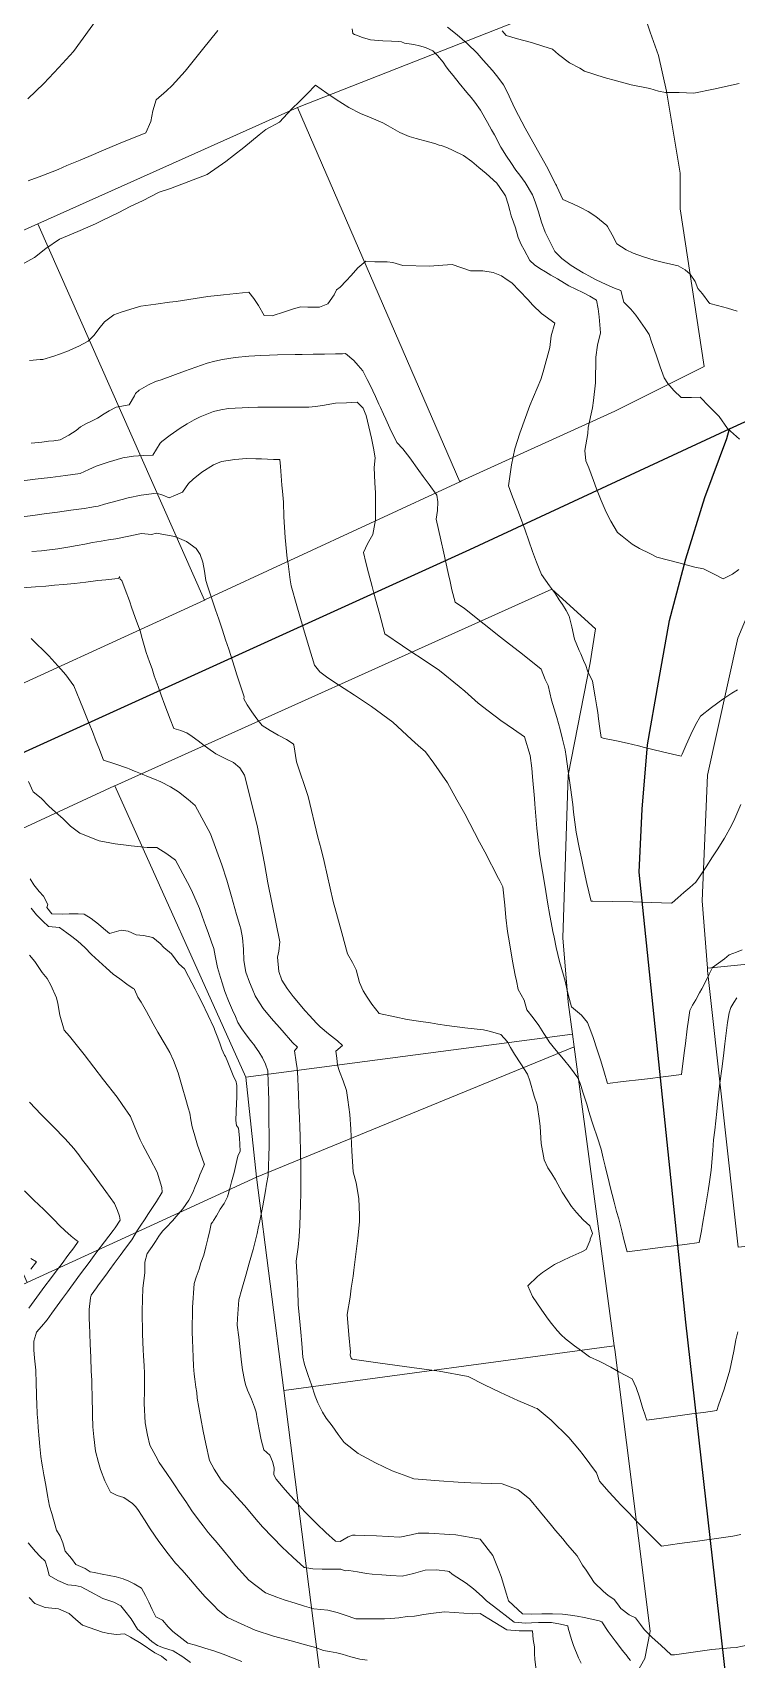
# Model space of a CAD drawing. Header units: inches. Extents: x 11351264 to 11356330, y 6702313 to 6706468.
# Drawn here: x 11353182 to 11353440, y 6705376 to 6705971 of the extents above; entities that cross this region are included whole.
import ezdxf

# ---------------------------------------------------------------- set-up
doc = ezdxf.new("R2010")
doc.units = ezdxf.units.IN
doc.header["$MEASUREMENT"] = 0
doc.layers.add('Shumate_Contours_clip1', color=7, linetype='Continuous', lineweight=0)
doc.layers.add('Shumate_Parcels_clip1', color=7, linetype='Continuous', lineweight=0)
doc.layers.add('Shumate_Streets_clip1', color=7, linetype='Continuous')

msp = doc.modelspace()

# ---------------------------------------------------------------- linework, layer by layer
at = {"layer": 'Shumate_Contours_clip1'}
for points, elevation in [([(11353180.24, 6705946.63), (11353186.18, 6705952.31), (11353191.66, 6705958.15), (11353197.01, 6705964.03), (11353209.19, 6705980.83)], 1412), ([(11353180.46, 6705916.67), (11353185.37, 6705918.56), (11353191.39, 6705920.9), (11353194.59, 6705922.25), (11353199.42, 6705924.27), (11353204.29, 6705926.34), (11353207.39, 6705927.66), (11353214.03, 6705930.51), (11353223.47, 6705934.29), (11353225.3, 6705938.37), (11353225.97, 6705942.26), (11353227.23, 6705946.37), (11353230.99, 6705949.56), (11353233.08, 6705951.54), (11353237.8, 6705956.83), (11353244.23, 6705964.71), (11353249.82, 6705971.65)], 1414), ([(11353298.93, 6705972.22), (11353299.25, 6705970.53), (11353299.84, 6705970.22), (11353300.56, 6705969.94), (11353302.78, 6705969.06), (11353305.69, 6705968.27), (11353310.2, 6705967.83), (11353313.4, 6705967.72), (11353316.06, 6705967.69), (11353317.02, 6705967.57), (11353318.12, 6705967), (11353321.5, 6705966.48), (11353323.54, 6705966.01), (11353325.83, 6705965.39), (11353328.49, 6705964.18), (11353330.21, 6705962.56), (11353332.2, 6705960.05), (11353333.38, 6705958.42), (11353334.59, 6705956.8), (11353335.89, 6705955.18), (11353338.14, 6705952.41), (11353340.9, 6705949.05), (11353342.44, 6705947.21), (11353343.84, 6705945.42), (11353345.92, 6705942.52), (11353348.51, 6705938.07), (11353349.94, 6705935.34), (11353350.98, 6705933.48), (11353353.4, 6705929.02), (11353355.4, 6705925.75), (11353356.94, 6705923.36), (11353358.86, 6705920.65), (11353360.26, 6705918.77), (11353362.2, 6705916.07), (11353364.9, 6705911.59), (11353365.89, 6705908.99), (11353367.12, 6705905.42), (11353368.27, 6705901.54), (11353369.51, 6705897.99), (11353372.17, 6705892.77), (11353373.13, 6705890.84), (11353375.62, 6705888.29), (11353379.11, 6705885.71), (11353383.48, 6705883.04), (11353384.44, 6705882.54), (11353385.29, 6705882.05), (11353388.24, 6705880.55), (11353391.92, 6705878.78), (11353394.89, 6705877.51), (11353397.21, 6705876.66), (11353398.37, 6705872.39), (11353400.87, 6705869.8), (11353402.68, 6705867.61), (11353404.39, 6705865.15), (11353406.15, 6705862.77), (11353407.58, 6705860.5), (11353408.44, 6705857.89), (11353410.17, 6705853.13), (11353411.64, 6705848.73), (11353413.09, 6705844.7), (11353414.4, 6705842.59), (11353416.65, 6705840.06), (11353419.3, 6705837.47), (11353423.16, 6705837.47), (11353426.22, 6705837.68), (11353429.55, 6705834.2), (11353433.26, 6705830.61), (11353436.32, 6705826.17), (11353440.71, 6705822.31)], 1414), ([(11353333.82, 6705972.88), (11353337.4, 6705970.05), (11353341.02, 6705966.88), (11353344.65, 6705963.33), (11353346.9, 6705960.86), (11353350.32, 6705956.98), (11353352.27, 6705954.55), (11353354.27, 6705951.83), (11353355.48, 6705949.49), (11353356.45, 6705947.62), (11353358.37, 6705943.39), (11353359.83, 6705940.58), (11353362.26, 6705935.98), (11353366.16, 6705929), (11353370.07, 6705922.05), (11353373.5, 6705915.4), (11353373.75, 6705914.99), (11353373.87, 6705914.67), (11353375.98, 6705909.91), (11353379.64, 6705908.24), (11353382.47, 6705906.99), (11353385.32, 6705905.51), (11353388.1, 6705903.64), (11353392.08, 6705900.37), (11353392.41, 6705899.98), (11353394.06, 6705896.94), (11353395.81, 6705893.68), (11353399.21, 6705891.43), (11353401.71, 6705890.3), (11353405.57, 6705888.87), (11353409.4, 6705887.71), (11353412.86, 6705886.82), (11353415.55, 6705886.2), (11353418.18, 6705885.66), (11353420.84, 6705884.14), (11353422.58, 6705882.57), (11353424.4, 6705879.86), (11353425.42, 6705877.36), (11353427.08, 6705875.36), (11353429.5, 6705872.26), (11353429.78, 6705871.9), (11353432.59, 6705871.18), (11353436.26, 6705870.14), (11353439.79, 6705869.05)], 1412), ([(11353353.83, 6705971.54), (11353355.29, 6705969.8), (11353359.47, 6705968.65), (11353364.55, 6705967.21), (11353368.76, 6705965.88), (11353372.21, 6705964.78), (11353374.5, 6705962.88), (11353378.44, 6705959.88), (11353382.23, 6705957.93), (11353383.98, 6705956.81), (11353391.09, 6705954.51), (11353395.64, 6705953.29), (11353401.07, 6705951.83), (11353407.8, 6705950.43), (11353411, 6705949.53), (11353413.57, 6705949.03), (11353418.61, 6705948.95), (11353423.98, 6705948.72), (11353431.16, 6705950.23), (11353440.59, 6705952.26)], 1410), ([(11353176.7, 6705885.35), (11353182.75, 6705888.63), (11353186.93, 6705891.93), (11353191.92, 6705895.32), (11353198.56, 6705898.23), (11353205.01, 6705900.93), (11353207.28, 6705902.08), (11353213.62, 6705905.15), (11353217.77, 6705907.3), (11353222.23, 6705909.41), (11353228.32, 6705912.57), (11353232.47, 6705913.85), (11353245.92, 6705919.01), (11353252.78, 6705923.79), (11353255.51, 6705925.98), (11353259.3, 6705928.91), (11353264.92, 6705933.48), (11353267.41, 6705935.51), (11353272.33, 6705938.17), (11353275.28, 6705941.32), (11353277.18, 6705943.25), (11353279.48, 6705945.51), (11353282.51, 6705948.56), (11353285.54, 6705951.68), (11353289.64, 6705948.74), (11353293.05, 6705946.44), (11353297.74, 6705943.55), (11353302.06, 6705941.37), (11353305.95, 6705939.74), (11353310.15, 6705937.87), (11353312.1, 6705936.75), (11353316.36, 6705934.38), (11353319.86, 6705932.95), (11353322.38, 6705932.21), (11353326.82, 6705930.98), (11353329.17, 6705930.33), (11353330.83, 6705929.77), (11353331.48, 6705929.58), (11353333.53, 6705928.84), (11353335.96, 6705927.74), (11353339.67, 6705925.98), (11353342.71, 6705923.74), (11353345.34, 6705921.63), (11353347.95, 6705919.41), (11353351.83, 6705915.86), (11353354.34, 6705912.27), (11353355, 6705911.28), (11353356.05, 6705908.19), (11353356.61, 6705905.8), (11353357.17, 6705903.88), (11353357.96, 6705901.56), (11353358.65, 6705899.48), (11353359.67, 6705895.98), (11353360.83, 6705893.47), (11353361.83, 6705891.44), (11353363.98, 6705887.61), (11353365.69, 6705886.05), (11353367.56, 6705884.68), (11353369.63, 6705883.44), (11353371.65, 6705882.21), (11353374.08, 6705880.82), (11353378.21, 6705878.35), (11353383.38, 6705875.9), (11353385.93, 6705874.51), (11353388.35, 6705873.1), (11353388.91, 6705869.97), (11353389.33, 6705866.99), (11353389.84, 6705861.14), (11353388.75, 6705856.61), (11353388.16, 6705852.28), (11353388.01, 6705842.92), (11353387.24, 6705836.43), (11353386.87, 6705833.76), (11353385.27, 6705826.57), (11353385.13, 6705824.32), (11353384.09, 6705818.09), (11353384.39, 6705814.39), (11353385.51, 6705811.78), (11353387.2, 6705807.14), (11353388.36, 6705804.16), (11353390.08, 6705799.84), (11353391.9, 6705795.64), (11353393.56, 6705792.31), (11353396.05, 6705788.2), (11353397.68, 6705786.79), (11353401.44, 6705783.9), (11353404.02, 6705782.3), (11353407.9, 6705780.43), (11353410.47, 6705779.19), (11353418.45, 6705777.09), (11353424.36, 6705775.5), (11353427.54, 6705774.89), (11353431.12, 6705773.02), (11353434.66, 6705771.24), (11353438.07, 6705772.94), (11353440.37, 6705774.58)], 1416), ([(11353180.86, 6705851.02), (11353184.85, 6705851.4), (11353185.82, 6705851.45), (11353189.76, 6705852.57), (11353191.86, 6705853.35), (11353195.12, 6705854.56), (11353197.05, 6705855.4), (11353198.9, 6705856.26), (11353202.4, 6705858.14), (11353204.55, 6705860.23), (11353206.24, 6705862.61), (11353208.37, 6705865.17), (11353211.71, 6705867.7), (11353214.45, 6705868.68), (11353218.01, 6705869.83), (11353221.62, 6705870.84), (11353227.13, 6705871.62), (11353232.1, 6705872.38), (11353234.5, 6705872.65), (11353246.2, 6705874.42), (11353251.87, 6705875.03), (11353261.13, 6705875.97), (11353262.94, 6705873.74), (11353264.65, 6705871.13), (11353266.7, 6705867.48), (11353269.72, 6705867.34), (11353274.22, 6705868.82), (11353277.15, 6705869.75), (11353280.07, 6705870.62), (11353282.75, 6705870.53), (11353284.95, 6705870.49), (11353287.01, 6705870.55), (11353290.02, 6705871.77), (11353292.39, 6705875.06), (11353293.25, 6705876.88), (11353294.58, 6705877.79), (11353296.81, 6705880.16), (11353298.57, 6705882.12), (11353301.02, 6705884.96), (11353303.93, 6705887.37), (11353307.26, 6705887.14), (11353311.74, 6705887.14), (11353313.87, 6705886.86), (11353317.48, 6705885.81), (11353327.1, 6705885.57), (11353335.57, 6705886.12), (11353342.2, 6705883.78), (11353346.72, 6705883.79), (11353350.52, 6705883.2), (11353353.57, 6705881.97), (11353355.71, 6705880.56), (11353357.36, 6705879.39), (11353360.18, 6705876.44), (11353363.23, 6705873.32), (11353365.11, 6705871.29), (11353368.25, 6705868.26), (11353373.09, 6705864.67), (11353371.76, 6705860.09), (11353371.33, 6705855.73), (11353368.79, 6705846.87), (11353367.97, 6705844.06), (11353363.99, 6705834.59), (11353360.3, 6705824.51), (11353358.49, 6705818.76), (11353357.3, 6705812.86), (11353356.17, 6705805.25), (11353357.3, 6705802.12), (11353358.74, 6705798.35), (11353360.21, 6705794.56), (11353362.22, 6705789), (11353363.55, 6705785.1), (11353364.95, 6705781.22), (11353366.41, 6705777.35), (11353367.33, 6705774.93), (11353368.22, 6705772.75), (11353369.69, 6705770.73), (11353371.18, 6705768.67), (11353373.29, 6705765.74), (11353374.71, 6705763.54), (11353375.85, 6705761.86), (11353377.24, 6705759.59), (11353378.34, 6705757.62), (11353379.34, 6705753.73), (11353380.33, 6705749.2), (11353381.97, 6705745.04), (11353382.58, 6705743.81), (11353383.63, 6705741.36), (11353384.39, 6705739.5), (11353385.11, 6705737.58), (11353386.86, 6705733.85), (11353387.91, 6705728.09), (11353388.47, 6705724.38), (11353388.78, 6705722.32), (11353389.08, 6705720.04), (11353389.57, 6705716.55), (11353390, 6705713.18), (11353391.19, 6705712.91), (11353393.18, 6705712.5), (11353395.63, 6705711.99), (11353399.61, 6705711.09), (11353403.71, 6705710.12), (11353405.89, 6705709.6), (11353412.51, 6705707.94), (11353419.32, 6705706.37), (11353419.7, 6705707.15), (11353421.18, 6705710.54), (11353422.83, 6705714.29), (11353424.55, 6705717.88), (11353426.44, 6705721.07), (11353430.45, 6705724.19), (11353434.52, 6705727.21), (11353437.88, 6705729.43), (11353439.91, 6705730.66)], 1418), ([(11353181.47, 6705820.79), (11353185.37, 6705821.2), (11353187.9, 6705821.52), (11353189.84, 6705821.71), (11353192.11, 6705822), (11353195.25, 6705823.74), (11353198.02, 6705825.43), (11353199.54, 6705826.73), (11353201.52, 6705827.9), (11353203.29, 6705828.79), (11353205.72, 6705829.96), (11353208.21, 6705831.55), (11353210, 6705832.67), (11353212.66, 6705833.95), (11353217.31, 6705834.8), (11353219.27, 6705838.08), (11353219.62, 6705838.98), (11353220.99, 6705840.22), (11353224.4, 6705842.18), (11353227.02, 6705843.33), (11353229.06, 6705844.01), (11353237.56, 6705847.19), (11353245.9, 6705850.1), (11353248.74, 6705850.82), (11353251.57, 6705851.45), (11353256.13, 6705852.15), (11353261.15, 6705852.58), (11353265.58, 6705852.8), (11353268.68, 6705852.99), (11353271.69, 6705853.13), (11353278.13, 6705853.28), (11353280.63, 6705853.27), (11353284.69, 6705853.32), (11353288.77, 6705853.34), (11353292.8, 6705853.43), (11353295.45, 6705853.52), (11353296.49, 6705853.62), (11353299.5, 6705851.02), (11353301.15, 6705849.18), (11353302.8, 6705847.27), (11353304.46, 6705844.08), (11353305.49, 6705842.03), (11353306.48, 6705839.94), (11353307.46, 6705837.85), (11353308.73, 6705835.09), (11353309.26, 6705833.84), (11353310.38, 6705831.45), (11353311.22, 6705829.58), (11353312.76, 6705826.35), (11353315.31, 6705821), (11353317.5, 6705818.71), (11353320.02, 6705815.4), (11353323.33, 6705810.85), (11353324.97, 6705808.66), (11353327.14, 6705805.7), (11353329.93, 6705801.78), (11353330.34, 6705799.38), (11353330.21, 6705796.22), (11353329.66, 6705793.07), (11353331.4, 6705785.47), (11353332.47, 6705780.64), (11353333.1, 6705777.85), (11353334.2, 6705772.86), (11353334.76, 6705770.22), (11353335.4, 6705767.19), (11353336.64, 6705762.74), (11353340, 6705760.36), (11353347.21, 6705754.64), (11353353.16, 6705749.89), (11353355.39, 6705748.16), (11353361.26, 6705743.66), (11353368.12, 6705738.19), (11353369.57, 6705734.38), (11353370.62, 6705732.19), (11353371.94, 6705726.83), (11353373.84, 6705720.55), (11353374.99, 6705716.14), (11353375.93, 6705712.57), (11353376.88, 6705708.65), (11353377.23, 6705706.26), (11353377.88, 6705701.81), (11353378.48, 6705697.47), (11353378.82, 6705694.97), (11353379.65, 6705688.77), (11353379.97, 6705685.92), (11353380.86, 6705678.63), (11353382.13, 6705672.35), (11353382.86, 6705669.09), (11353383.46, 6705666.09), (11353384.85, 6705659.88), (11353386.3, 6705653.77), (11353386.32, 6705653.72), (11353386.33, 6705653.64), (11353386.41, 6705653.42), (11353387.06, 6705653.44), (11353394.27, 6705653.3), (11353401.63, 6705653.09), (11353408.45, 6705652.87), (11353415.8, 6705652.66), (11353415.88, 6705652.75), (11353416.01, 6705652.82), (11353418.1, 6705654.57), (11353420.28, 6705656.52), (11353422.51, 6705658.35), (11353424.66, 6705660.36), (11353426.31, 6705662.7), (11353428.41, 6705665.99), (11353430.84, 6705669.57), (11353432.52, 6705672.11), (11353435.21, 6705676.46), (11353437.7, 6705681.11), (11353439, 6705683.66), (11353441.16, 6705688.69)], 1420), ([(11353176.38, 6705806.85), (11353182.93, 6705807.7), (11353185.16, 6705807.91), (11353188.58, 6705808.31), (11353194.09, 6705809), (11353199.48, 6705809.71), (11353202.62, 6705811.24), (11353205.24, 6705812.4), (11353209.72, 6705813.89), (11353215.07, 6705815.49), (11353218.95, 6705816.02), (11353222.62, 6705816.34), (11353226, 6705816.39), (11353228.66, 6705820.77), (11353229.37, 6705821.48), (11353232.36, 6705823.72), (11353236.07, 6705826.33), (11353238.64, 6705827.9), (11353241.11, 6705829.28), (11353243.31, 6705830.43), (11353245.72, 6705831.44), (11353248.21, 6705832.34), (11353250.86, 6705833.02), (11353253.67, 6705833.48), (11353261.17, 6705833.86), (11353264.38, 6705833.92), (11353268.52, 6705833.96), (11353275.81, 6705833.91), (11353283.13, 6705833.93), (11353285.54, 6705834.25), (11353288.08, 6705834.58), (11353292.84, 6705835.38), (11353296.91, 6705835.61), (11353300.73, 6705835.74), (11353302.97, 6705833.63), (11353303.72, 6705831.81), (11353304.06, 6705830.92), (11353305.07, 6705826.77), (11353306.02, 6705822.68), (11353306.77, 6705818.94), (11353307.34, 6705815.43), (11353306.94, 6705811.87), (11353307.28, 6705806.32), (11353307.43, 6705802.69), (11353307.47, 6705798.8), (11353307.46, 6705792.78), (11353306.52, 6705787.44), (11353304.55, 6705783.98), (11353303.15, 6705780.88), (11353303.99, 6705777.21), (11353304.98, 6705773.38), (11353306.26, 6705768.46), (11353306.92, 6705765.96), (11353308.89, 6705758.55), (11353310.91, 6705751.17), (11353317.38, 6705746.67), (11353321.15, 6705744.16), (11353324.16, 6705742.26), (11353330.89, 6705737.75), (11353338.04, 6705731.89), (11353340.21, 6705730.16), (11353345.1, 6705725.8), (11353348.66, 6705722.96), (11353353.36, 6705719.45), (11353357.99, 6705716.23), (11353362.01, 6705713.5), (11353364.05, 6705706.6), (11353364.7, 6705701.95), (11353364.93, 6705698.9), (11353365.6, 6705690.96), (11353365.78, 6705688.88), (11353366.55, 6705680.04), (11353367.03, 6705675.65), (11353367.5, 6705670.7), (11353368.55, 6705664.28), (11353369.55, 6705658.46), (11353370.43, 6705653.05), (11353371.28, 6705648.1), (11353371.79, 6705645.58), (11353372.41, 6705642.26), (11353372.81, 6705640.29), (11353373.63, 6705636.45), (11353374.81, 6705631.32), (11353376.25, 6705626.3), (11353377.06, 6705623.69), (11353377.54, 6705621.34), (11353378.04, 6705618.74), (11353379.15, 6705614.78), (11353382.85, 6705611.72), (11353385.11, 6705609.04), (11353386.28, 6705605.84), (11353387.07, 6705603.52), (11353388.54, 6705599.1), (11353389.84, 6705595.45), (11353391.02, 6705591.43), (11353392.34, 6705586.75), (11353398.09, 6705587.44), (11353404.84, 6705588.19), (11353407.05, 6705588.45), (11353412.68, 6705589.13), (11353419.42, 6705589.99), (11353420.47, 6705597.94), (11353420.9, 6705601.39), (11353421.56, 6705606.71), (11353422.02, 6705610.07), (11353422.5, 6705613.43), (11353423.41, 6705615.39), (11353424.64, 6705617.32), (11353426, 6705619.85), (11353426.86, 6705621.3), (11353428.33, 6705624.2), (11353429.57, 6705626.67), (11353430.82, 6705629.14), (11353435.12, 6705632.26), (11353436.92, 6705633.73), (11353439.55, 6705634.81), (11353441.64, 6705635.63)], 1422), ([(11353177.22, 6705793.75), (11353182.07, 6705794.36), (11353186.28, 6705794.94), (11353191.17, 6705795.58), (11353196.05, 6705796.26), (11353200.91, 6705796.98), (11353203.73, 6705797.41), (11353204.88, 6705797.62), (11353206.01, 6705797.8), (11353208.28, 6705798.48), (11353210.6, 6705799.11), (11353214.8, 6705800.22), (11353216.96, 6705800.8), (11353221.8, 6705801.84), (11353227.39, 6705802.56), (11353229.73, 6705801.75), (11353232.02, 6705800.87), (11353234.32, 6705801.79), (11353236.88, 6705802.94), (11353239.07, 6705806.09), (11353240.74, 6705807.62), (11353243.95, 6705810.2), (11353248.24, 6705812.88), (11353251.12, 6705814.15), (11353256.03, 6705814.9), (11353260.35, 6705815.24), (11353263.72, 6705815.13), (11353265.78, 6705815.05), (11353270.17, 6705814.88), (11353272.45, 6705814.8), (11353272.72, 6705812.28), (11353273.23, 6705805.47), (11353273.47, 6705803.25), (11353273.83, 6705799.22), (11353273.99, 6705793.88), (11353274.49, 6705786.34), (11353275.23, 6705778.66), (11353275.52, 6705776.67), (11353276.27, 6705770.8), (11353276.64, 6705768.7), (11353278.72, 6705761.38), (11353280.95, 6705753.8), (11353283.01, 6705746.86), (11353285.18, 6705739.61), (11353287.12, 6705737.28), (11353289.54, 6705735.37), (11353292.2, 6705733.61), (11353299.78, 6705728.69), (11353306.02, 6705724.51), (11353313.85, 6705718.81), (11353320.71, 6705712.5), (11353323.05, 6705710.34), (11353325.8, 6705707.98), (11353328.79, 6705703.89), (11353333.86, 6705696.62), (11353337.28, 6705690.47), (11353340.13, 6705685.36), (11353345.48, 6705674.9), (11353347.46, 6705671.46), (11353352.45, 6705661.66), (11353352.96, 6705660.85), (11353354.03, 6705658.63), (11353354.75, 6705651.87), (11353355.23, 6705647.37), (11353355.81, 6705642.32), (11353356.48, 6705638.2), (11353357.6, 6705631.4), (11353358.6, 6705626.3), (11353359.09, 6705624.31), (11353359.73, 6705621.16), (11353361.82, 6705617.21), (11353362.82, 6705613.66), (11353365.19, 6705610.8), (11353367.19, 6705607.91), (11353369.11, 6705605.01), (11353370.88, 6705602.24), (11353370.96, 6705602.14), (11353373.55, 6705598.8), (11353376.21, 6705595.61), (11353378.86, 6705592.45), (11353381.55, 6705588.87), (11353382.26, 6705587.12), (11353382.63, 6705585.98), (11353383.51, 6705583.18), (11353384.78, 6705579.17), (11353385.58, 6705576.48), (11353386.64, 6705573.01), (11353387.27, 6705571.09), (11353388.62, 6705567.19), (11353390.04, 6705562.75), (11353390.81, 6705559.4), (11353391.49, 6705556.51), (11353391.99, 6705554.48), (11353392.56, 6705552.15), (11353393.37, 6705548.93), (11353394.77, 6705543.37), (11353395.61, 6705539.98), (11353396.51, 6705537.25), (11353397.74, 6705532.43), (11353398.35, 6705529.67), (11353399.52, 6705525.2), (11353406.1, 6705526.05), (11353412.67, 6705526.91), (11353420.68, 6705527.94), (11353425.87, 6705528.61), (11353426.73, 6705532.94), (11353427.11, 6705535.27), (11353428.02, 6705540.18), (11353429.17, 6705547.55), (11353429.63, 6705550.81), (11353430.24, 6705555.01), (11353430.89, 6705562.25), (11353431.15, 6705566.17), (11353431.58, 6705569.67), (11353432.31, 6705576.45), (11353432.62, 6705579.2), (11353433.24, 6705584.7), (11353433.51, 6705586.9), (11353434.29, 6705592.93), (11353434.9, 6705598), (11353435.29, 6705601.2), (11353436.23, 6705609.07), (11353436.86, 6705612.6), (11353437.52, 6705614.58), (11353438.62, 6705616.32), (11353439.72, 6705618.05)], 1424), ([(11353181.74, 6705781.15), (11353185.31, 6705781.5), (11353188.26, 6705781.86), (11353191.21, 6705782.23), (11353194.98, 6705782.74), (11353198.38, 6705783.36), (11353201.14, 6705783.94), (11353203.91, 6705784.45), (11353207.07, 6705784.97), (11353209.81, 6705785.42), (11353212.54, 6705785.9), (11353216.62, 6705786.66), (11353221.87, 6705787.79), (11353225.53, 6705787.43), (11353227.34, 6705787.86), (11353232.05, 6705787.09), (11353234.06, 6705786.71), (11353238.3, 6705784.82), (11353241.83, 6705782.27), (11353243.39, 6705780.1), (11353244.32, 6705777.36), (11353244.87, 6705773.98), (11353245.41, 6705770.58), (11353246.17, 6705768.27), (11353247.83, 6705763.22), (11353248.99, 6705759.88), (11353250.12, 6705756.52), (11353251.48, 6705752.46), (11353252.64, 6705748.96), (11353253.79, 6705745.45), (11353255.86, 6705738.95), (11353256.79, 6705736.07), (11353257.73, 6705733.19), (11353258.68, 6705730.32), (11353259.44, 6705728.04), (11353259.36, 6705727.34), (11353260.53, 6705725.21), (11353262.19, 6705722.56), (11353264.05, 6705720.03), (11353266.03, 6705717.57), (11353268.95, 6705715.79), (11353271.92, 6705714.13), (11353274.93, 6705712.45), (11353277.4, 6705710.89), (11353277.65, 6705710.58), (11353278.57, 6705704.3), (11353282.9, 6705691.61), (11353286.34, 6705676.79), (11353287.58, 6705672.43), (11353288.71, 6705667.89), (11353291.98, 6705653.23), (11353295.21, 6705641.76), (11353297.23, 6705634.09), (11353299.03, 6705630.93), (11353300.47, 6705628.28), (11353301.68, 6705623.72), (11353302.92, 6705620.59), (11353304.44, 6705618.27), (11353306.19, 6705615.7), (11353308.83, 6705612.33), (11353314.57, 6705611.15), (11353319.11, 6705610.18), (11353323.22, 6705609.54), (11353327.6, 6705608.86), (11353330.32, 6705608.45), (11353333.64, 6705607.94), (11353340.21, 6705607.06), (11353347.01, 6705606.3), (11353349.59, 6705605.76), (11353353.38, 6705604.6), (11353355.8, 6705601.93), (11353356.93, 6705599.86), (11353358.38, 6705597.52), (11353360.61, 6705593.94), (11353363.13, 6705590.13), (11353363.92, 6705587.66), (11353365.57, 6705582.1), (11353366.65, 6705578.9), (11353367.49, 6705573.04), (11353367.75, 6705571.03), (11353368.15, 6705564.76), (11353369.22, 6705558.84), (11353370.56, 6705555.93), (11353371.96, 6705553.74), (11353373.38, 6705551.5), (11353375.83, 6705547.07), (11353377.66, 6705544.19), (11353379.2, 6705541.73), (11353381.06, 6705539.54), (11353383.48, 6705536.87), (11353385.91, 6705534.69), (11353386.87, 6705531.97), (11353386, 6705529.87), (11353385.97, 6705529.42), (11353384.58, 6705526.11), (11353383.01, 6705525.17), (11353378.63, 6705523.23), (11353375.99, 6705522.06), (11353373, 6705520.61), (11353371.16, 6705519.42), (11353368.63, 6705517.6), (11353366.74, 6705516.16), (11353363.22, 6705512.72), (11353364.87, 6705508.93), (11353368.12, 6705504.25), (11353370.04, 6705501.45), (11353371.36, 6705499.57), (11353374, 6705496.42), (11353375.41, 6705494.83), (11353377.03, 6705493.44), (11353380.32, 6705490.84), (11353382.82, 6705489.08), (11353385.82, 6705486.84), (11353389.51, 6705485.09), (11353393.64, 6705483.01), (11353396.51, 6705481.38), (11353401.36, 6705478.79), (11353402.83, 6705475.63), (11353404.08, 6705472.09), (11353405.2, 6705468.32), (11353406.23, 6705465.13), (11353406.37, 6705464.66), (11353406.7, 6705463.65), (11353408.47, 6705463.9), (11353411.31, 6705464.3), (11353414.64, 6705464.76), (11353418.91, 6705465.36), (11353423.18, 6705465.96), (11353427.44, 6705466.52), (11353432.31, 6705467.22), (11353432.98, 6705469.11), (11353435.05, 6705474.95), (11353437.13, 6705481.98), (11353438.63, 6705488.87), (11353439.34, 6705492.99), (11353440.04, 6705495.97)], 1426), ([(11353178.26, 6705767.88), (11353183.12, 6705768.26), (11353186.9, 6705768.57), (11353190, 6705768.86), (11353193.36, 6705769.17), (11353197.41, 6705769.51), (11353201.57, 6705769.95), (11353205.91, 6705770.55), (11353208.81, 6705770.9), (11353212.14, 6705771.19), (11353213.5, 6705771.36), (11353213.83, 6705772.02), (11353214.04, 6705771.09), (11353214.71, 6705770.6), (11353215.9, 6705767.36), (11353217.52, 6705763.14), (11353218.36, 6705760.52), (11353220, 6705755.71), (11353221.33, 6705752.15), (11353222.06, 6705749.45), (11353223.61, 6705744.34), (11353224.84, 6705740.83), (11353225.72, 6705738.26), (11353226.56, 6705735.78), (11353227.97, 6705731.87), (11353229.11, 6705728.72), (11353230.47, 6705725.06), (11353232.41, 6705719.93), (11353233.71, 6705716.48), (11353236.27, 6705715.78), (11353238.32, 6705714.96), (11353238.43, 6705714.91), (11353238.48, 6705714.87), (11353240.43, 6705713.61), (11353242.6, 6705712.03), (11353244.79, 6705710.33), (11353246.97, 6705708.7), (11353248.26, 6705707.81), (11353249.11, 6705707.26), (11353252.96, 6705705.29), (11353255.53, 6705704.1), (11353257.84, 6705702.1), (11353259.51, 6705699.43), (11353264.22, 6705681.09), (11353266.92, 6705667.21), (11353268.14, 6705660.09), (11353269.61, 6705652.89), (11353272.51, 6705638.48), (11353272.15, 6705635.09), (11353271.62, 6705632.87), (11353272.11, 6705627.66), (11353273.21, 6705624.56), (11353275.18, 6705621.44), (11353277.41, 6705618.49), (11353281.72, 6705613.34), (11353283.3, 6705611.64), (11353285.89, 6705608.85), (11353287.29, 6705607.49), (11353290.35, 6705604.88), (11353293.56, 6705602.36), (11353295.47, 6705600.59), (11353293.02, 6705598.62), (11353293.29, 6705595.99), (11353293.56, 6705593.4), (11353294.27, 6705591.15), (11353295.69, 6705587.67), (11353296.89, 6705584.14), (11353297.41, 6705580.74), (11353298.1, 6705575.43), (11353298.46, 6705570.01), (11353298.87, 6705561.97), (11353299.36, 6705554.51), (11353300.41, 6705550.42), (11353301.45, 6705544.69), (11353301.66, 6705538.67), (11353301.65, 6705536.13), (11353301.03, 6705530.22), (11353300.44, 6705525.35), (11353299.6, 6705518.51), (11353299.29, 6705516.37), (11353298.63, 6705511.97), (11353298.16, 6705508.62), (11353297.18, 6705502.25), (11353297.79, 6705494.82), (11353298.29, 6705488.55), (11353298.21, 6705487.44), (11353298.61, 6705486.33), (11353298.98, 6705485.95), (11353302.35, 6705485.48), (11353309.2, 6705484.51), (11353320.78, 6705482.95), (11353330.79, 6705481.55), (11353341.37, 6705479.6), (11353347.39, 6705476.57), (11353353.19, 6705473.78), (11353359.61, 6705470.91), (11353365.05, 6705468.56), (11353365.77, 6705468.16), (11353366.61, 6705467.88), (11353371.7, 6705463.64), (11353378.26, 6705457.34), (11353382.12, 6705452.68), (11353383.5, 6705451.05), (11353388.36, 6705444.38), (11353389.46, 6705441.32), (11353392.94, 6705437.39), (11353395.88, 6705434.18), (11353397.3, 6705432.7), (11353400.24, 6705429.67), (11353402.91, 6705426.87), (11353404.59, 6705425.14), (11353406.35, 6705423.36), (11353408.52, 6705421.28), (11353412.17, 6705417.67), (11353418.74, 6705418.55), (11353425.31, 6705419.45), (11353433.07, 6705420.52), (11353438.27, 6705421.28), (11353441.1, 6705421.83)], 1428), ([(11353181.5, 6705749.4), (11353188, 6705743.08), (11353192.39, 6705738.18), (11353194.14, 6705736.13), (11353197.1, 6705732.16), (11353199.33, 6705726.74), (11353200.67, 6705723.42), (11353202.62, 6705718.64), (11353203.92, 6705715.46), (11353205.33, 6705711.81), (11353206.23, 6705709.47), (11353207.98, 6705704.91), (11353212.11, 6705703.57), (11353216.75, 6705701.97), (11353217.38, 6705701.72), (11353218.66, 6705701.18), (11353219.71, 6705700.82), (11353222.07, 6705699.85), (11353224.38, 6705698.9), (11353226.6, 6705698.03), (11353228.93, 6705697.05), (11353232.51, 6705695.18), (11353235.36, 6705693.4), (11353238.93, 6705690.58), (11353241.51, 6705688.36), (11353247.16, 6705678.01), (11353251.28, 6705666.72), (11353253.07, 6705661.05), (11353254.8, 6705655.06), (11353256.65, 6705648.48), (11353257.85, 6705644.55), (11353258.27, 6705643.26), (11353258.79, 6705639.95), (11353259.14, 6705635.8), (11353259.26, 6705631.68), (11353260, 6705627.46), (11353261.41, 6705623.76), (11353262.33, 6705621.48), (11353263.48, 6705618.75), (11353265.1, 6705616.21), (11353266.42, 6705614.17), (11353269.35, 6705610.62), (11353273.31, 6705606.15), (11353277.11, 6705601.71), (11353278.94, 6705600.04), (11353277.86, 6705598.68), (11353278.47, 6705594.54), (11353278.77, 6705592.24), (11353279.1, 6705588.96), (11353279.25, 6705585.05), (11353279.31, 6705582.97), (11353279.47, 6705578.56), (11353279.69, 6705574.28), (11353279.79, 6705570.71), (11353279.87, 6705567.63), (11353279.99, 6705561.54), (11353280.21, 6705556.82), (11353280.21, 6705553.27), (11353280.18, 6705549.74), (11353280.13, 6705546.23), (11353280.06, 6705542.84), (11353280.05, 6705542.38), (11353279.94, 6705538.8), (11353279.77, 6705534.8), (11353279.53, 6705530.82), (11353279.19, 6705526.87), (11353278.5, 6705521.75), (11353278.81, 6705515.85), (11353279.02, 6705510.92), (11353279.16, 6705505.99), (11353279.73, 6705500.94), (11353280.18, 6705495.8), (11353280.54, 6705491.65), (11353280.95, 6705486.75), (11353281.46, 6705483.98), (11353282.81, 6705480.02), (11353284.03, 6705476.59), (11353285.44, 6705472.46), (11353286.33, 6705470.02), (11353288.13, 6705466.64), (11353289.47, 6705464.46), (11353291.58, 6705461.55), (11353293.85, 6705458.49), (11353296.06, 6705455.56), (11353301.2, 6705451.51), (11353307.53, 6705448.08), (11353313.61, 6705445.21), (11353319.01, 6705443.22), (11353321.48, 6705442.2), (11353330.73, 6705441.47), (11353337.76, 6705441.04), (11353342.34, 6705440.79), (11353353.78, 6705440.36), (11353359.71, 6705438.2), (11353363.8, 6705434.94), (11353367.82, 6705430.04), (11353371.85, 6705425.15), (11353373.4, 6705423.3), (11353375.97, 6705420.28), (11353377.78, 6705418.08), (11353381.24, 6705414.08), (11353383.28, 6705410.72), (11353384.51, 6705408.85), (11353387.45, 6705404.35), (11353390.86, 6705401.03), (11353392.43, 6705399.66), (11353394.84, 6705398.08), (11353396.02, 6705396.48), (11353397.27, 6705394.89), (11353400.29, 6705392.55), (11353402.66, 6705391.43), (11353404.43, 6705388.99), (11353405.73, 6705387.14), (11353408.75, 6705384.19), (11353411.86, 6705381.41), (11353415.64, 6705377.89), (11353416.94, 6705377.89), (11353423.72, 6705378.87), (11353430.51, 6705379.84), (11353437.33, 6705380.44), (11353439.48, 6705380.57), (11353444.02, 6705381.5)], 1430), ([(11353180.55, 6705697.12), (11353182.24, 6705693.34), (11353185.15, 6705691.02), (11353188.01, 6705688.15), (11353190.41, 6705685.96), (11353193.18, 6705683.44), (11353195.86, 6705680.83), (11353199.32, 6705678.22), (11353206.36, 6705675.44), (11353212.19, 6705674.31), (11353215.26, 6705674.03), (11353218.06, 6705673.64), (11353223.94, 6705672.98), (11353227.47, 6705672.97), (11353231.18, 6705670.68), (11353234.33, 6705668.41), (11353238.75, 6705660.23), (11353240.14, 6705657.44), (11353243.04, 6705650.68), (11353244.1, 6705647.86), (11353245.25, 6705644.53), (11353246.22, 6705641.97), (11353247.47, 6705638.39), (11353248.34, 6705636.08), (11353248.78, 6705633.44), (11353249.65, 6705629.2), (11353250.76, 6705625.54), (11353251.38, 6705623.51), (11353252.4, 6705620.41), (11353253.73, 6705616.92), (11353255.23, 6705613.59), (11353256.25, 6705611.25), (11353257.08, 6705609), (11353258.56, 6705606.73), (11353260.12, 6705604.58), (11353261.72, 6705602.48), (11353263.31, 6705600.5), (11353263.33, 6705600.48), (11353263.36, 6705600.44), (11353264.76, 6705598.3), (11353266.12, 6705596.1), (11353267.29, 6705593.82), (11353268.06, 6705591.37), (11353268.24, 6705587), (11353268.31, 6705584.36), (11353268.5, 6705580.28), (11353268.45, 6705577.28), (11353268.42, 6705575.25), (11353268.5, 6705571.86), (11353268.61, 6705568.94), (11353268.58, 6705564.23), (11353268.49, 6705559.89), (11353268.36, 6705556.76), (11353268.18, 6705553.15), (11353267.6, 6705549.92), (11353267.24, 6705547.53), (11353266.21, 6705541.99), (11353265.14, 6705536.49), (11353264.53, 6705533.89), (11353264.17, 6705531.93), (11353262.7, 6705526.08), (11353261.31, 6705521.04), (11353260.18, 6705517.04), (11353258.6, 6705511.52), (11353257.45, 6705507.63), (11353257.04, 6705500.84), (11353256.91, 6705498.4), (11353257.45, 6705494.02), (11353258.01, 6705489.44), (11353258.5, 6705484.85), (11353258.85, 6705482.13), (11353259.58, 6705478.33), (11353259.92, 6705476.77), (11353260.64, 6705474.69), (11353262.14, 6705471.34), (11353263.23, 6705468.45), (11353263.82, 6705466.59), (11353264.23, 6705464.21), (11353264.95, 6705460.3), (11353265.66, 6705456.48), (11353266.66, 6705452.83), (11353268.88, 6705450.9), (11353269.84, 6705448.62), (11353270.39, 6705446.28), (11353270.26, 6705443.64), (11353271.12, 6705442.07), (11353273.67, 6705439.05), (11353275.29, 6705437.21), (11353278.94, 6705433.23), (11353281.56, 6705430.32), (11353284.32, 6705427.54), (11353286.08, 6705425.77), (11353289.37, 6705422.58), (11353292.9, 6705419.43), (11353294.6, 6705419.37), (11353297.5, 6705421.01), (11353299.13, 6705421.61), (11353299.5, 6705421.64), (11353300, 6705421.66), (11353303.55, 6705421.57), (11353307.81, 6705421.39), (11353312.09, 6705421.11), (11353316.36, 6705420.9), (11353320.53, 6705421.77), (11353323.14, 6705422.34), (11353327.02, 6705422.32), (11353334.63, 6705421.85), (11353336.88, 6705421.76), (11353342.54, 6705420.75), (11353345.77, 6705420.18), (11353350.45, 6705414.19), (11353352.55, 6705408.69), (11353353.51, 6705406.52), (11353355.43, 6705400.03), (11353356.2, 6705397.64), (11353361.24, 6705392.89), (11353364.4, 6705392.72), (11353368.37, 6705392.87), (11353372.2, 6705392.87), (11353375.94, 6705392.8), (11353378.84, 6705392.37), (11353381.31, 6705391.98), (11353383.78, 6705391.52), (11353386.63, 6705390.9), (11353389.33, 6705390.37), (11353390.27, 6705389.98), (11353392.63, 6705386.47), (11353395.2, 6705382.98), (11353397.9, 6705379.51), (11353399.53, 6705377.42), (11353400.05, 6705376.7), (11353400.82, 6705375.83)], 1432), ([(11353181.2, 6705661.53), (11353182.45, 6705659.36), (11353184.48, 6705656.92), (11353186.04, 6705655.16), (11353187.57, 6705652.2), (11353187.28, 6705651.04), (11353189.11, 6705648.72), (11353192.92, 6705648.59), (11353195.45, 6705648.73), (11353198.69, 6705648.77), (11353200.93, 6705648.64), (11353203.5, 6705647.05), (11353206.13, 6705645), (11353207.96, 6705643.46), (11353210.2, 6705641.58), (11353214.44, 6705642.81), (11353216.96, 6705642.38), (11353219.98, 6705641.13), (11353222.56, 6705640.8), (11353226.08, 6705640.14), (11353228.68, 6705637.87), (11353230.1, 6705636.47), (11353232.83, 6705634.1), (11353235.5, 6705630.53), (11353237.62, 6705628.71), (11353239.11, 6705625.81), (11353241.54, 6705621.19), (11353242.44, 6705619.33), (11353243.92, 6705616.43), (11353246.26, 6705611.58), (11353248.34, 6705607.24), (11353248.59, 6705606.59), (11353248.62, 6705606.45), (11353249.54, 6705604.03), (11353250.5, 6705601.49), (11353251.3, 6705599.35), (11353252.2, 6705597.12), (11353252.61, 6705596.6), (11353253.46, 6705594.49), (11353254.45, 6705592.08), (11353255.44, 6705589.69), (11353256.45, 6705587.32), (11353256.65, 6705586.66), (11353256.74, 6705585.99), (11353256.74, 6705581.6), (11353256.63, 6705579.51), (11353256.48, 6705576.48), (11353256.37, 6705573.19), (11353256.67, 6705571.42), (11353257.34, 6705570.47), (11353257.79, 6705566.82), (11353257.98, 6705562.03), (11353257.12, 6705560.15), (11353256.71, 6705558.57), (11353255.78, 6705554.2), (11353254.86, 6705550.82), (11353254.2, 6705548.36), (11353253.36, 6705545.33), (11353252.07, 6705542.93), (11353250.61, 6705540.78), (11353249.28, 6705538.42), (11353248.19, 6705536.69), (11353247.98, 6705536.21), (11353247.85, 6705536.01), (11353247.38, 6705535.42), (11353246.82, 6705533), (11353246.1, 6705529.98), (11353245.37, 6705526.98), (11353244.63, 6705523.97), (11353243.55, 6705521.16), (11353242.95, 6705518.87), (11353241.85, 6705516), (11353241.14, 6705513.61), (11353240.5, 6705504.81), (11353240.43, 6705495.8), (11353240.52, 6705493.07), (11353240.72, 6705486.66), (11353240.89, 6705483.44), (11353241.19, 6705480.45), (11353241.37, 6705478.61), (11353241.75, 6705475.73), (11353242.06, 6705473.73), (11353242.3, 6705471.72), (11353242.81, 6705468.33), (11353243.55, 6705464.27), (11353244.49, 6705459.66), (11353245.43, 6705455.05), (11353246.71, 6705448.91), (11353248.43, 6705445.72), (11353251.03, 6705441.75), (11353252.53, 6705440.18), (11353254.2, 6705438.4), (11353256.75, 6705435.52), (11353259.55, 6705432.47), (11353262.09, 6705429.4), (11353263.79, 6705427.37), (11353266.19, 6705424.66), (11353269.77, 6705420.9), (11353273.43, 6705417.15), (11353275.02, 6705415.7), (11353277.33, 6705413.45), (11353281.32, 6705409.91), (11353281.42, 6705409.82), (11353281.58, 6705409.8), (11353284.6, 6705409.31), (11353287.95, 6705409.15), (11353291.36, 6705409.2), (11353294.76, 6705409.19), (11353296.36, 6705408.65), (11353297.69, 6705408.78), (11353300.94, 6705408.18), (11353304.14, 6705407.64), (11353306.32, 6705407.4), (11353309.84, 6705407.15), (11353313.02, 6705406.85), (11353317.29, 6705406.65), (11353321.45, 6705407.68), (11353325.61, 6705408.79), (11353329.83, 6705409.02), (11353333.8, 6705408.52), (11353334.4, 6705408.39), (11353335.51, 6705407.44), (11353340.7, 6705404.09), (11353343.34, 6705402.05), (11353346.46, 6705399.25), (11353348.12, 6705397.66), (11353352.22, 6705394.41), (11353356.02, 6705391.51), (11353358.19, 6705389.78), (11353362.47, 6705389.42), (11353364.54, 6705389.59), (11353367.09, 6705389.68), (11353371.87, 6705389.68), (11353375.23, 6705389.06), (11353377.88, 6705388.53), (11353377.93, 6705387.62), (11353379.19, 6705383.51), (11353379.98, 6705381.32), (11353381.75, 6705376.76), (11353382.78, 6705374.79)], 1434), ([(11353181.54, 6705650.82), (11353183.4, 6705648.43), (11353185.76, 6705646.14), (11353187.81, 6705644.19), (11353191.87, 6705643.81), (11353194.54, 6705641.84), (11353196.37, 6705640.46), (11353198.64, 6705638.74), (11353201.11, 6705636.4), (11353203.55, 6705633.95), (11353206.21, 6705631.4), (11353208.98, 6705628.98), (11353211.47, 6705626.72), (11353213.94, 6705624.96), (11353216.46, 6705623.04), (11353218.87, 6705621.44), (11353219.05, 6705621.34), (11353219.28, 6705621.21), (11353219.36, 6705621.12), (11353220.5, 6705618.33), (11353221.75, 6705616.44), (11353223.71, 6705613.01), (11353226.13, 6705608.53), (11353227.86, 6705605.54), (11353230.57, 6705601), (11353232.21, 6705598.02), (11353233.6, 6705595.12), (11353235.26, 6705590.58), (11353236.7, 6705585.49), (11353238.14, 6705580.91), (11353238.96, 6705577.88), (11353239.51, 6705575.9), (11353239.92, 6705573.41), (11353240.43, 6705570.9), (11353241.38, 6705567.59), (11353242.39, 6705564.17), (11353243.41, 6705561.13), (11353244.81, 6705557.38), (11353244.91, 6705557.23), (11353244.64, 6705556.63), (11353243.19, 6705553.35), (11353242.46, 6705551.32), (11353241.57, 6705549.06), (11353240.61, 6705546.95), (11353239.15, 6705544.08), (11353236.95, 6705540.98), (11353234.57, 6705538.07), (11353233.17, 6705536.54), (11353230.87, 6705534.15), (11353229.58, 6705532.76), (11353228.25, 6705530.94), (11353226.99, 6705529.04), (11353225.73, 6705527.15), (11353224.55, 6705525.46), (11353224.42, 6705525.21), (11353223.98, 6705524.62), (11353223.04, 6705521.43), (11353223.11, 6705517.59), (11353222.73, 6705514.76), (11353222.38, 6705511.97), (11353222.09, 6705503.69), (11353222.21, 6705495.07), (11353222.49, 6705489.34), (11353222.62, 6705487.2), (11353222.83, 6705483.55), (11353222.96, 6705480.87), (11353222.94, 6705477.35), (11353222.93, 6705474.6), (11353222.84, 6705469.74), (11353223.23, 6705462.76), (11353224.06, 6705458.2), (11353224.93, 6705454.58), (11353227.07, 6705450.48), (11353228.29, 6705448.22), (11353231.14, 6705444.24), (11353232.92, 6705441.53), (11353234.18, 6705439.66), (11353235.83, 6705437.26), (11353238.11, 6705433.91), (11353240.33, 6705430.56), (11353242.73, 6705427.21), (11353244.43, 6705425.02), (11353246.29, 6705422.62), (11353247.12, 6705421.68), (11353247.77, 6705420.92), (11353248.96, 6705419.55), (11353251.84, 6705415.99), (11353254.65, 6705412.65), (11353256.37, 6705410.47), (11353261.2, 6705405.15), (11353267.2, 6705400.58), (11353271.35, 6705398.92), (11353274.07, 6705397.95), (11353278.14, 6705396.78), (11353281.49, 6705395.68), (11353284.91, 6705394.66), (11353290.03, 6705394.25), (11353293.45, 6705393.32), (11353296.39, 6705392.44), (11353300.33, 6705391.09), (11353302.68, 6705391.11), (11353305.04, 6705391.08), (11353307.39, 6705391.07), (11353309.46, 6705391.06), (11353310.8, 6705391.06), (11353313.1, 6705391.19), (11353315.98, 6705391.47), (11353319.08, 6705391.85), (11353321.8, 6705392.09), (11353325.15, 6705392.58), (11353327.69, 6705393.01), (11353332.76, 6705393.57), (11353339.83, 6705393.18), (11353343.07, 6705392.89), (11353345.79, 6705392.96), (11353348.9, 6705391.03), (11353355.54, 6705387.08), (11353360.05, 6705386.66), (11353364.92, 6705386.65), (11353365.23, 6705383.52), (11353365.69, 6705380.84), (11353365.69, 6705378.34), (11353365.83, 6705376.24), (11353366.24, 6705372.41)], 1436), ([(11353180.84, 6705633.6), (11353182.81, 6705631.32), (11353185.49, 6705627.3), (11353187.31, 6705625.1), (11353188.66, 6705622.65), (11353190.8, 6705618), (11353191.23, 6705615.98), (11353191.96, 6705611.77), (11353193.58, 6705606.23), (11353195.53, 6705603.99), (11353200.96, 6705597.39), (11353207.97, 6705588.05), (11353213, 6705581.79), (11353214.85, 6705579.01), (11353217.82, 6705574.72), (11353220.23, 6705568.65), (11353221.44, 6705566.13), (11353222.37, 6705564.2), (11353224.99, 6705559.26), (11353227.6, 6705554.28), (11353228.51, 6705551.55), (11353229.31, 6705548.77), (11353229.49, 6705547.02), (11353227.37, 6705543.61), (11353224.45, 6705539.28), (11353222.92, 6705536.92), (11353221.59, 6705534.92), (11353220.42, 6705533.1), (11353218.3, 6705529.62), (11353216.08, 6705526.56), (11353214.12, 6705523.89), (11353211.88, 6705520.93), (11353210.32, 6705518.81), (11353208.77, 6705516.7), (11353206.15, 6705513.1), (11353205.36, 6705512.03), (11353203.41, 6705509.33), (11353203.27, 6705508.34), (11353202.75, 6705504.08), (11353202.78, 6705500.73), (11353202.85, 6705498.63), (11353202.99, 6705495.19), (11353203.15, 6705491.55), (11353203.33, 6705486.63), (11353203.52, 6705481.6), (11353203.65, 6705478.25), (11353203.74, 6705475.85), (11353203.85, 6705472.97), (11353203.94, 6705465.55), (11353204.11, 6705461.23), (11353204.42, 6705457.62), (11353205.1, 6705452.3), (11353206.17, 6705448.25), (11353206.89, 6705445.59), (11353208.4, 6705441.54), (11353210.56, 6705437.33), (11353212.92, 6705436.16), (11353215.42, 6705435.36), (11353218.58, 6705433.19), (11353219.81, 6705431.99), (11353220.79, 6705430.61), (11353222.94, 6705427.19), (11353225.04, 6705423.92), (11353228.22, 6705419.33), (11353231.59, 6705414.81), (11353232.97, 6705413.13), (11353234.36, 6705411.45), (11353236.82, 6705408.67), (11353237.31, 6705408.15), (11353237.63, 6705407.81), (11353239.76, 6705405.34), (11353242.49, 6705402.2), (11353245.19, 6705399.06), (11353248.33, 6705395.92), (11353249.9, 6705394.28), (11353253.36, 6705391.59), (11353256.98, 6705389.87), (11353263.48, 6705386.86), (11353270.17, 6705384.7), (11353276.64, 6705383.03), (11353283.18, 6705381.2), (11353285.16, 6705380.64), (11353288.49, 6705379.48), (11353290.66, 6705379.12), (11353293.29, 6705378.61), (11353295.25, 6705378.11), (11353298.46, 6705377.17), (11353301.8, 6705376.37), (11353304.43, 6705375.95)], 1438), ([(11353180.85, 6705579.91), (11353185.2, 6705575.41), (11353187, 6705573.56), (11353189.58, 6705571.05), (11353193.93, 6705566.51), (11353197.09, 6705562.93), (11353198.95, 6705560.61), (11353200.3, 6705558.73), (11353202.22, 6705556.23), (11353205.55, 6705551.78), (11353208.83, 6705547.32), (11353210.42, 6705545.07), (11353212.05, 6705542.82), (11353213.14, 6705540.34), (11353213.81, 6705538.29), (11353214.08, 6705536.81), (11353212.25, 6705533.97), (11353211.57, 6705533.03), (11353208.39, 6705528.89), (11353205.51, 6705525.15), (11353203.95, 6705523.04), (11353202.68, 6705521.34), (11353199.56, 6705517.13), (11353196.95, 6705513.59), (11353196.01, 6705512.32), (11353194.77, 6705510.6), (11353192.99, 6705508.16), (11353190.99, 6705505.41), (11353189.02, 6705502.73), (11353187.34, 6705500.41), (11353185.29, 6705497.96), (11353183.5, 6705495.83), (11353183.17, 6705494.94), (11353182.5, 6705492.5), (11353182.43, 6705489.33), (11353182.67, 6705486.38), (11353182.97, 6705484.19), (11353183.19, 6705481.97), (11353183.25, 6705480.78), (11353183.36, 6705478.28), (11353183.5, 6705472.14), (11353183.57, 6705469.78), (11353183.73, 6705465.85), (11353183.92, 6705463.4), (11353184.11, 6705460.96), (11353184.45, 6705456.9), (11353184.69, 6705454.09), (11353185.03, 6705450.36), (11353185.41, 6705447.99), (11353185.67, 6705446.59), (11353186.17, 6705443.72), (11353186.87, 6705439.89), (11353187.54, 6705436.08), (11353188.2, 6705432.3), (11353189.02, 6705429.5), (11353190.83, 6705423.49), (11353192.15, 6705421.33), (11353193.09, 6705418.87), (11353193.97, 6705415.82), (11353196.26, 6705413.17), (11353197.8, 6705410.92), (11353201.24, 6705409.48), (11353203.1, 6705408.18), (11353204.73, 6705407.99), (11353205.13, 6705407.83), (11353207.45, 6705407.43), (11353210.05, 6705406.93), (11353212.61, 6705406.35), (11353215.13, 6705405.67), (11353217.19, 6705404.77), (11353219.25, 6705403.89), (11353221.82, 6705402.28), (11353223.37, 6705399.55), (11353224.56, 6705397.13), (11353225.81, 6705394.45), (11353227.07, 6705391.77), (11353229.6, 6705390.51), (11353231.63, 6705388.15), (11353233.35, 6705386.45), (11353236.62, 6705383.83), (11353238.86, 6705382.17), (11353241.62, 6705381.4), (11353245, 6705380.36), (11353248.37, 6705379.3), (11353251.72, 6705378.16), (11353258.62, 6705375.41)], 1440), ([(11353179.1, 6705547.46), (11353182.51, 6705544.05), (11353186.11, 6705540.63), (11353189.92, 6705536.86), (11353191.9, 6705534.88), (11353193.85, 6705533.06), (11353196.19, 6705530.98), (11353197.98, 6705529.46), (11353198.76, 6705528.93), (11353197.06, 6705526.69), (11353194.92, 6705523.85), (11353192.79, 6705521), (11353190.65, 6705518.15), (11353188.53, 6705515.29), (11353186.55, 6705512.6), (11353184.6, 6705509.94), (11353182.63, 6705507.29), (11353180.6, 6705504.56)], 1442), ([(11353181.43, 6705522.72), (11353183.46, 6705521.61), (11353181.41, 6705518.87)], 1444), ([(11353180.41, 6705418.85), (11353183.07, 6705415.67), (11353184.75, 6705413.82), (11353186.62, 6705412.11), (11353187.44, 6705409.46), (11353188.08, 6705406.85), (11353191.21, 6705405.02), (11353194.9, 6705403.44), (11353197.59, 6705403.2), (11353199.84, 6705402.7), (11353203.19, 6705400.93), (11353207.72, 6705398.46), (11353211.74, 6705397.09), (11353214.29, 6705395.75), (11353215.77, 6705393.93), (11353218.14, 6705391.09), (11353220.45, 6705387.27), (11353223.53, 6705384.63), (11353225.6, 6705382.8), (11353227.77, 6705381.25), (11353229.97, 6705380.5), (11353233.45, 6705379.41), (11353236.99, 6705377.12), (11353239.81, 6705375.06)], 1442), ([(11353180.82, 6705398.84), (11353182.79, 6705396.65), (11353186.57, 6705395.23), (11353191.46, 6705394.76), (11353195.42, 6705392.96), (11353197.81, 6705390.87), (11353200.25, 6705388.8), (11353207.58, 6705386.12), (11353209.97, 6705385.7), (11353212.76, 6705385.37), (11353215.67, 6705385.61), (11353217.86, 6705384.35), (11353221.71, 6705382.01), (11353226.77, 6705378.67), (11353229.14, 6705377.36), (11353231.19, 6705375.85)], 1444)]:
    msp.add_lwpolyline(points, dxfattribs=dict(at, elevation=elevation))
at = {"layer": 'Shumate_Parcels_clip1'}
for points in [[(11353722, 6706283.5), (11353693, 6706203.5), (11353661, 6706114.5), (11353544, 6706062.5), (11353451, 6706020.5), (11353401, 6705991.5), (11353279, 6705943.5), (11353184, 6705901), (11353089, 6705858.5), (11352986, 6705812.5), (11352887, 6705768), (11352790, 6705724.5), (11352693, 6705937), (11352734, 6706015), (11352858.81, 6706253.57), (11352867.79, 6706270.72), (11352870.18, 6706275.41), (11352870.7, 6706276.44), (11352873, 6706279.5), (11352875, 6706284.5), (11352875, 6706284.86), (11352877.96, 6706290.65), (11352971.59, 6706468.13), (11353228.73, 6706468.13)], [(11353338.31, 6705806.68), (11353279, 6705943.5), (11353401, 6705991.5), (11353404, 6705983), (11353408, 6705971), (11353411, 6705962.5), (11353414, 6705949.5), (11353416, 6705937), (11353419, 6705919.5), (11353419, 6705906.5), (11353427.75, 6705848.88), (11353395, 6705832.5), (11353339, 6705807)], [(11353338.31, 6705806.68), (11353245, 6705763.5), (11353244.88, 6705763.44), (11353184, 6705901), (11353279, 6705943.5)], [(11353244.88, 6705763.44), (11353152.67, 6705721.31), (11353089, 6705858.5), (11353184, 6705901)], [(11353565, 6705693), (11353571, 6705643), (11353428.93, 6705628.87), (11353427, 6705653.5), (11353429, 6705699.5), (11353440, 6705749.5), (11353452, 6705778), (11353452.54, 6705778.72)], [(11353379.57, 6705604.76), (11353260, 6705589), (11353212.14, 6705695.56), (11353372, 6705767.5), (11353388, 6705753), (11353386, 6705740.5), (11353378, 6705699.5), (11353376, 6705640), (11353378, 6705616.5)], [(11353260, 6705589), (11353264, 6705552.5), (11353180, 6705514), (11353119.09, 6705652.54), (11353212, 6705695.5), (11353212.14, 6705695.56)], [(11353582, 6705541), (11353440.12, 6705526.9), (11353440, 6705528), (11353429, 6705628), (11353428.93, 6705628.87), (11353571, 6705643)], [(11353380.19, 6705600.18), (11353264, 6705552.5), (11353260, 6705589), (11353379.57, 6705604.76)], [(11353394.83, 6705490.8), (11353274, 6705474.5), (11353264, 6705552.5), (11353380.19, 6705600.18)], [(11353274, 6705474.5), (11353289.7, 6705351.1), (11353289, 6705351), (11353220, 6705338), (11353175.2, 6705326.98), (11353151.11, 6705438.82), (11353139, 6705495), (11353180, 6705514), (11353264, 6705552.5)], [(11353289.7, 6705351.1), (11353274, 6705474.5), (11353394.83, 6705490.8), (11353395, 6705489.5), (11353408, 6705386.5), (11353406, 6705376.5), (11353400, 6705366), (11353365, 6705360.5), (11353323, 6705356)]]:
    msp.add_lwpolyline(points, close=True, dxfattribs=at)
at = {"layer": 'Shumate_Streets_clip1', "color": 10}
msp.add_lwpolyline([(11353437, 6705826), (11353703, 6705947.5), (11353719, 6705954.5), (11353735, 6705962), (11353750, 6705970.5), (11353766, 6705979.5), (11353780, 6705989.5), (11353794, 6706000), (11353808, 6706012), (11353820, 6706024), (11353832, 6706037), (11353919, 6706154.5)], dxfattribs=at)
at = {"layer": 'Shumate_Streets_clip1', "color": 4}
for points in [[(11352313, 6705330), (11352471, 6705383.5), (11352880, 6705564), (11353135, 6705688), (11353342, 6705782), (11353437, 6705826)], [(11353439, 6705341), (11353421, 6705499.5), (11353404, 6705664), (11353405, 6705687), (11353407, 6705710.5), (11353411, 6705733.5), (11353415, 6705756), (11353421, 6705778.5), (11353428, 6705801), (11353436, 6705822.5), (11353437, 6705826)]]:
    msp.add_lwpolyline(points, dxfattribs=at)

doc.saveas('drawing.dxf')
